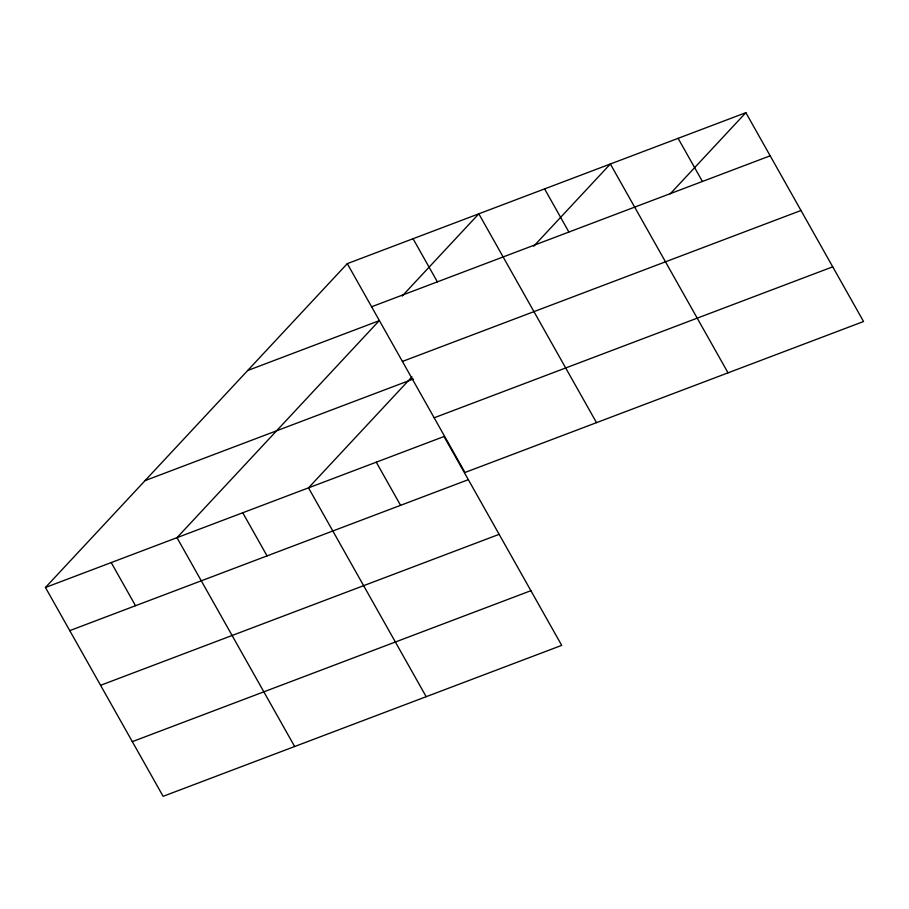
<?xml version="1.0" encoding="UTF-8"?>
<svg xmlns="http://www.w3.org/2000/svg" width="909" height="909" viewBox="0 0 909 909"><rect width="100%" height="100%" fill="white"/><g stroke="black" fill="none" stroke-linecap="round" stroke-linejoin="round"><path stroke-width="1.36" d="M45.45 587.487L444.024 436.525L561.705 645.367L163.131 796.329L45.45 587.487L347.295 263.633L745.869 112.671L863.55 321.513L464.976 472.475L347.295 263.633M402.21 296.027L478.827 213.808L596.509 422.651M411.993 376.826L308.515 487.849L426.185 696.692M533.731 246.203L610.359 163.995L728.029 372.838M670.206 193.856L745.869 112.671M371.611 306.765L770.184 155.803M247.691 370.508L379.223 320.684L176.982 537.673L294.652 746.516M402.414 361.452L800.988 210.49M145.065 480.611L413.334 379.008M434.161 417.788L832.735 266.826M69.754 630.63L468.328 479.668M100.569 685.306L499.143 534.344M132.316 741.653L530.89 590.691M678.114 138.327L702.418 181.47M544.593 188.902L568.898 232.045M413.061 238.726L437.365 281.858M376.269 462.192L400.574 505.324M242.748 512.767L267.053 555.899M111.216 562.58L135.521 605.712"/></g></svg>
